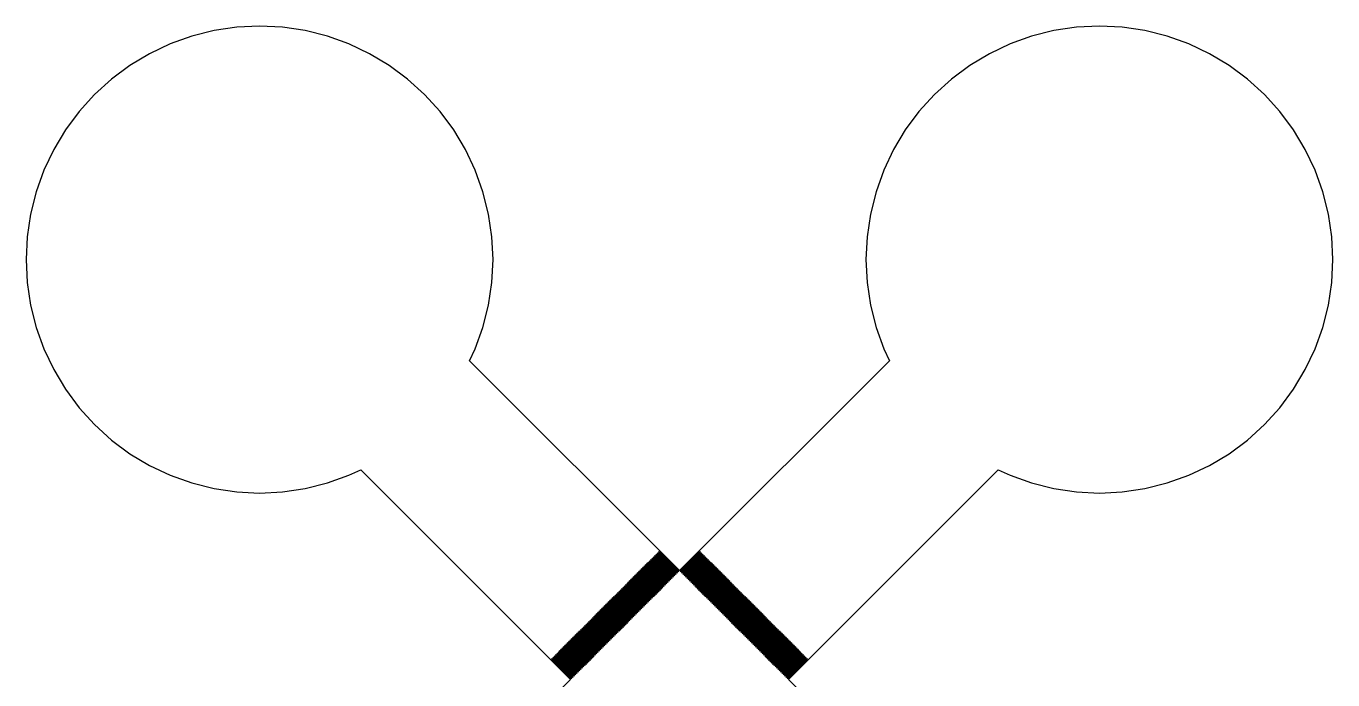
# Model space of a CAD drawing. Extents: x -73 to 181, y -8 to 80.
# Drawn here: x 2 to 16, y 27 to 34 of the extents above; entities that cross this region are included whole.
import ezdxf

# ---------------------------------------------------------------- set-up
doc = ezdxf.new("R2010")
doc.units = 0

msp = doc.modelspace()

# ---------------------------------------------------------------- linework, layer by layer
for p, q in [((3.77708, 33.8895), (3.54608, 33.8069)), ((4.01508, 33.9491), (3.77708, 33.8895)), ((4.25775, 33.9851), (4.01508, 33.9491)), ((4.50279, 33.9972), (4.25775, 33.9851)), ((4.74786, 33.9851), (4.50279, 33.9972)), ((4.99052, 33.9491), (4.74786, 33.9851)), ((5.22852, 33.8895), (4.99052, 33.9491)), ((5.45952, 33.8069), (5.22852, 33.8895)), ((12.7715, 33.8895), (12.5405, 33.8069)), ((13.0095, 33.9491), (12.7715, 33.8895)), ((13.2521, 33.9851), (13.0095, 33.9491)), ((13.4972, 33.9972), (13.2521, 33.9851)), ((13.7422, 33.9851), (13.4972, 33.9972)), ((13.9849, 33.9491), (13.7422, 33.9851)), ((14.2229, 33.8895), (13.9849, 33.9491)), ((14.4539, 33.8069), (14.2229, 33.8895)), ((3.54608, 33.8069), (3.3243, 33.702)), ((5.6813, 33.702), (5.45952, 33.8069)), ((12.5405, 33.8069), (12.3187, 33.702)), ((14.6757, 33.702), (14.4539, 33.8069)), ((3.3243, 33.702), (3.11388, 33.5759)), ((5.89172, 33.5759), (5.6813, 33.702)), ((12.3187, 33.702), (12.1083, 33.5759)), ((14.8861, 33.5759), (14.6757, 33.702)), ((3.11388, 33.5759), (2.91681, 33.4297)), ((6.08879, 33.4297), (5.89172, 33.5759)), ((12.1083, 33.5759), (11.9112, 33.4297)), ((15.0832, 33.4297), (14.8861, 33.5759)), ((2.91681, 33.4297), (2.73503, 33.265)), ((6.27058, 33.265), (6.08879, 33.4297)), ((11.9112, 33.4297), (11.7294, 33.265)), ((15.265, 33.265), (15.0832, 33.4297)), ((2.73503, 33.265), (2.57027, 33.0832)), ((6.43535, 33.0832), (6.27058, 33.265)), ((11.7294, 33.265), (11.5647, 33.0832)), ((15.4297, 33.0832), (15.265, 33.265)), ((2.57027, 33.0832), (2.42413, 32.8861)), ((6.58148, 32.8861), (6.43535, 33.0832)), ((11.5647, 33.0832), (11.4185, 32.8861)), ((15.5759, 32.8861), (15.4297, 33.0832)), ((2.42413, 32.8861), (2.29799, 32.6757)), ((6.70761, 32.6757), (6.58148, 32.8861)), ((11.4185, 32.8861), (11.2924, 32.6757)), ((15.702, 32.6757), (15.5759, 32.8861)), ((2.29799, 32.6757), (2.19312, 32.4539)), ((6.8125, 32.4539), (6.70761, 32.6757)), ((11.2924, 32.6757), (11.1875, 32.4539)), ((15.8069, 32.4539), (15.702, 32.6757)), ((2.19312, 32.4539), (2.11046, 32.2229)), ((6.89516, 32.2229), (6.8125, 32.4539)), ((11.1875, 32.4539), (11.1048, 32.2229)), ((15.8895, 32.2229), (15.8069, 32.4539)), ((2.11046, 32.2229), (2.05084, 31.9849)), ((6.95476, 31.9849), (6.89516, 32.2229)), ((11.1048, 32.2229), (11.0452, 31.9849)), ((15.9491, 31.9849), (15.8895, 32.2229)), ((2.05084, 31.9849), (2.01485, 31.7422)), ((6.99078, 31.7422), (6.95476, 31.9849)), ((11.0452, 31.9849), (11.0092, 31.7422)), ((15.9851, 31.7422), (15.9491, 31.9849)), ((2.01485, 31.7422), (2.00281, 31.4972)), ((7.00281, 31.4972), (6.99078, 31.7422)), ((11.0092, 31.7422), (10.9972, 31.4972)), ((15.9972, 31.4972), (15.9851, 31.7422)), ((2.00281, 31.4972), (2.01485, 31.2521)), ((6.99077, 31.2521), (7.00281, 31.4972)), ((10.9972, 31.4972), (11.0092, 31.2521)), ((15.9851, 31.2521), (15.9972, 31.4972)), ((2.01485, 31.2521), (2.05084, 31.0095)), ((6.95477, 31.0094), (6.99077, 31.2521)), ((11.0092, 31.2521), (11.0452, 31.0094)), ((15.9491, 31.0095), (15.9851, 31.2521)), ((2.05084, 31.0095), (2.11046, 30.7715)), ((6.89516, 30.7715), (6.95477, 31.0094)), ((11.0452, 31.0094), (11.1048, 30.7715)), ((15.8895, 30.7715), (15.9491, 31.0095)), ((2.11046, 30.7715), (2.19312, 30.5405)), ((6.8125, 30.5405), (6.89516, 30.7715)), ((11.1048, 30.7715), (11.1875, 30.5405)), ((15.8069, 30.5405), (15.8895, 30.7715)), ((2.19312, 30.5405), (2.29799, 30.3187)), ((6.7527, 30.414), (6.8125, 30.5405)), ((11.1875, 30.5405), (11.2473, 30.414)), ((15.702, 30.3187), (15.8069, 30.5405)), ((9, 28.1667), (6.7527, 30.414)), ((11.2473, 30.414), (9, 28.1667)), ((2.29799, 30.3187), (2.42413, 30.1083)), ((15.5759, 30.1083), (15.702, 30.3187)), ((2.42413, 30.1083), (2.57027, 29.9112)), ((15.4297, 29.9112), (15.5759, 30.1083)), ((2.57027, 29.9112), (2.73503, 29.7294)), ((15.265, 29.7294), (15.4297, 29.9112)), ((2.73503, 29.7294), (2.91682, 29.5647)), ((15.0832, 29.5647), (15.265, 29.7294)), ((2.91682, 29.5647), (3.11388, 29.4185)), ((14.8861, 29.4185), (15.0832, 29.5647)), ((3.11388, 29.4185), (3.32431, 29.2924)), ((14.6757, 29.2924), (14.8861, 29.4185)), ((3.32431, 29.2924), (3.5461, 29.1875)), ((14.4539, 29.1875), (14.6757, 29.2924)), ((3.5461, 29.1875), (3.7771, 29.1048)), ((5.22853, 29.1048), (5.45953, 29.1875)), ((5.45953, 29.1875), (5.58597, 29.2473)), ((5.58597, 29.2473), (7.83327, 27)), ((10.1667, 27), (12.414, 29.2473)), ((12.414, 29.2473), (12.5405, 29.1875)), ((12.5405, 29.1875), (12.7715, 29.1048)), ((14.2229, 29.1048), (14.4539, 29.1875)), ((3.7771, 29.1048), (4.01508, 29.0452)), ((4.01508, 29.0452), (4.25777, 29.0092)), ((4.25777, 29.0092), (4.50282, 28.9972)), ((4.50282, 28.9972), (4.74788, 29.0092)), ((4.74788, 29.0092), (4.99055, 29.0452)), ((4.99055, 29.0452), (5.22853, 29.1048)), ((12.7715, 29.1048), (13.0094, 29.0452)), ((13.0094, 29.0452), (13.2521, 29.0092)), ((13.2521, 29.0092), (13.4972, 28.9972)), ((13.4972, 28.9972), (13.7422, 29.0092)), ((13.7422, 29.0092), (13.9849, 29.0452)), ((13.9849, 29.0452), (14.2229, 29.1048)), ((8.67473, 28.2657), (8.68179, 28.2728)), ((8.68179, 28.2728), (8.89392, 28.0606)), ((8.68887, 28.2798), (8.69594, 28.2869)), ((8.901, 28.0677), (8.68887, 28.2798)), ((8.69594, 28.2869), (8.90807, 28.0748)), ((8.703, 28.294), (8.71008, 28.3011)), ((8.91513, 28.0818), (8.703, 28.294)), ((8.71008, 28.3011), (8.92221, 28.0889)), ((8.71715, 28.3081), (8.72423, 28.3152)), ((8.92928, 28.096), (8.71715, 28.3081)), ((8.72423, 28.3152), (8.93634, 28.1031)), ((8.73129, 28.3223), (8.73837, 28.3293)), ((8.94342, 28.1101), (8.73129, 28.3223)), ((8.73837, 28.3293), (8.95049, 28.1172)), ((8.74544, 28.3364), (8.75252, 28.3435)), ((8.95757, 28.1243), (8.74544, 28.3364)), ((8.75252, 28.3435), (8.96463, 28.1314)), ((8.75958, 28.3506), (8.76666, 28.3576)), ((8.97169, 28.1384), (8.75958, 28.3506)), ((8.76666, 28.3576), (8.97878, 28.1455)), ((8.77373, 28.3647), (8.78079, 28.3718)), ((8.98584, 28.1526), (8.77373, 28.3647)), ((8.78079, 28.3718), (8.99292, 28.1596)), ((9.00708, 28.1596), (9.21921, 28.3718)), ((9.22627, 28.3647), (9.01414, 28.1526)), ((9.02121, 28.1455), (9.23334, 28.3576)), ((9.24042, 28.3506), (9.02829, 28.1384)), ((9.03535, 28.1314), (9.24748, 28.3435)), ((9.25455, 28.3364), (9.04242, 28.1243)), ((9.0495, 28.1172), (9.26163, 28.3293)), ((9.26869, 28.3223), (9.05656, 28.1102)), ((9.06364, 28.1031), (9.27577, 28.3152)), ((9.28284, 28.3081), (9.07071, 28.096)), ((9.07777, 28.0889), (9.2899, 28.3011)), ((9.29698, 28.294), (9.08485, 28.0819)), ((9.09192, 28.0748), (9.30405, 28.2869)), ((9.31113, 28.2799), (9.099, 28.0677)), ((9.10606, 28.0607), (9.31819, 28.2728)), ((9.21921, 28.3718), (9.22627, 28.3647)), ((9.23334, 28.3576), (9.24042, 28.3506)), ((9.24748, 28.3435), (9.25455, 28.3364)), ((9.26163, 28.3293), (9.26869, 28.3223)), ((9.27577, 28.3152), (9.28284, 28.3081)), ((9.2899, 28.3011), (9.29698, 28.294)), ((9.30405, 28.2869), (9.31113, 28.2799)), ((9.31819, 28.2728), (9.32527, 28.2657)), ((8.53331, 28.1243), (8.54037, 28.1313)), ((8.54037, 28.1313), (8.7525, 27.9192)), ((8.54744, 28.1384), (8.55452, 28.1455)), ((8.75957, 27.9263), (8.54744, 28.1384)), ((8.55452, 28.1455), (8.76665, 27.9334)), ((8.56158, 28.1526), (8.56866, 28.1596)), ((8.77371, 27.9404), (8.56158, 28.1526)), ((8.56866, 28.1596), (8.78079, 27.9475)), ((8.57573, 28.1667), (8.58281, 28.1738)), ((8.78786, 27.9546), (8.57573, 28.1667)), ((8.58281, 28.1738), (8.79492, 27.9617)), ((8.58987, 28.1808), (8.59695, 28.1879)), ((8.802, 27.9687), (8.58987, 28.1808)), ((8.59695, 28.1879), (8.80907, 27.9758)), ((8.60402, 28.195), (8.6111, 28.2021)), ((8.81613, 27.9829), (8.60402, 28.195)), ((8.6111, 28.2021), (8.82321, 27.9899)), ((8.61816, 28.2091), (8.62523, 28.2162)), ((8.83028, 27.997), (8.61816, 28.2091)), ((8.62523, 28.2162), (8.83736, 28.0041)), ((8.63231, 28.2233), (8.63937, 28.2303)), ((8.84442, 28.0112), (8.63231, 28.2233)), ((8.63937, 28.2303), (8.8515, 28.0182)), ((8.64645, 28.2374), (8.65352, 28.2445)), ((8.85857, 28.0253), (8.64645, 28.2374)), ((8.65352, 28.2445), (8.86565, 28.0324)), ((8.66058, 28.2516), (8.66766, 28.2586)), ((8.87271, 28.0394), (8.66058, 28.2516)), ((8.66766, 28.2586), (8.87979, 28.0465)), ((8.88686, 28.0536), (8.67473, 28.2657)), ((8.96463, 28.1314), (8.95757, 28.1243)), ((8.97878, 28.1455), (8.97169, 28.1384)), ((8.99292, 28.1596), (8.98584, 28.1526)), ((9.01414, 28.1526), (9.00708, 28.1596)), ((9.02829, 28.1384), (9.02121, 28.1455)), ((9.04242, 28.1243), (9.03535, 28.1314)), ((9.32527, 28.2657), (9.11314, 28.0536)), ((9.12021, 28.0465), (9.33234, 28.2586)), ((9.33942, 28.2516), (9.12729, 28.0394)), ((9.13435, 28.0324), (9.34648, 28.2445)), ((9.35355, 28.2374), (9.14142, 28.0253)), ((9.1485, 28.0182), (9.36063, 28.2303)), ((9.36769, 28.2233), (9.15556, 28.0112)), ((9.16264, 28.0041), (9.37477, 28.2162)), ((9.38184, 28.2091), (9.16971, 27.997)), ((9.17677, 27.9899), (9.3889, 28.2021)), ((9.39598, 28.195), (9.18385, 27.9829)), ((9.19092, 27.9758), (9.40305, 28.1879)), ((9.41011, 28.1809), (9.19798, 27.9687)), ((9.20506, 27.9617), (9.41719, 28.1738)), ((9.42426, 28.1667), (9.21213, 27.9546)), ((9.21921, 27.9475), (9.43134, 28.1597)), ((9.4384, 28.1526), (9.22627, 27.9404)), ((9.23335, 27.9334), (9.44548, 28.1455)), ((9.45255, 28.1384), (9.24042, 27.9263)), ((9.2475, 27.9192), (9.45963, 28.1314)), ((9.33234, 28.2586), (9.33942, 28.2516)), ((9.34648, 28.2445), (9.35355, 28.2374)), ((9.36063, 28.2303), (9.36769, 28.2233)), ((9.37477, 28.2162), (9.38184, 28.2091)), ((9.3889, 28.2021), (9.39598, 28.195)), ((9.40305, 28.1879), (9.41011, 28.1809)), ((9.41719, 28.1738), (9.42426, 28.1667)), ((9.43134, 28.1597), (9.4384, 28.1526)), ((9.44548, 28.1455), (9.45255, 28.1384)), ((9.45963, 28.1314), (9.46669, 28.1243)), ((8.39189, 27.9829), (8.39896, 27.9899)), ((8.39896, 27.9899), (8.61108, 27.7778)), ((8.40602, 27.997), (8.4131, 28.0041)), ((8.61815, 27.7849), (8.40602, 27.997)), ((8.4131, 28.0041), (8.62523, 27.7919)), ((8.42017, 28.0111), (8.42723, 28.0182)), ((8.63229, 27.799), (8.42017, 28.0111)), ((8.42723, 28.0182), (8.63936, 27.8061)), ((8.43431, 28.0253), (8.44138, 28.0323)), ((8.64644, 27.8132), (8.43431, 28.0253)), ((8.44138, 28.0323), (8.6535, 27.8202)), ((8.44846, 28.0394), (8.45552, 28.0465)), ((8.66057, 27.8273), (8.44846, 28.0394)), ((8.45552, 28.0465), (8.66765, 27.8344)), ((8.4626, 28.0536), (8.46967, 28.0606)), ((8.67471, 27.8414), (8.4626, 28.0536)), ((8.46967, 28.0606), (8.68179, 27.8485)), ((8.47675, 28.0677), (8.48381, 28.0748)), ((8.68886, 27.8556), (8.47675, 28.0677)), ((8.48381, 28.0748), (8.69594, 27.8627)), ((8.49089, 28.0819), (8.49796, 28.0889)), ((8.703, 27.8697), (8.49089, 28.0819)), ((8.49796, 28.0889), (8.71008, 27.8768)), ((8.50502, 28.096), (8.5121, 28.1031)), ((8.71715, 27.8839), (8.50502, 28.096)), ((8.5121, 28.1031), (8.72423, 27.8909)), ((8.51917, 28.1101), (8.52623, 28.1172)), ((8.73129, 27.898), (8.51917, 28.1101)), ((8.52623, 28.1172), (8.73836, 27.9051)), ((8.74544, 27.9122), (8.53331, 28.1243)), ((8.82321, 27.9899), (8.81613, 27.9829)), ((8.83736, 28.0041), (8.83028, 27.997)), ((8.8515, 28.0182), (8.84442, 28.0112)), ((8.86565, 28.0324), (8.85857, 28.0253)), ((8.87979, 28.0465), (8.87271, 28.0394)), ((8.89392, 28.0606), (8.88686, 28.0536)), ((8.90807, 28.0748), (8.901, 28.0677)), ((8.92221, 28.0889), (8.91513, 28.0818)), ((8.93634, 28.1031), (8.92928, 28.096)), ((8.95049, 28.1172), (8.94342, 28.1101)), ((9.05656, 28.1102), (9.0495, 28.1172)), ((9.07071, 28.096), (9.06364, 28.1031)), ((9.08485, 28.0819), (9.07777, 28.0889)), ((9.099, 28.0677), (9.09192, 28.0748)), ((9.11314, 28.0536), (9.10606, 28.0607)), ((9.12729, 28.0394), (9.12021, 28.0465)), ((9.14142, 28.0253), (9.13435, 28.0324)), ((9.15556, 28.0112), (9.1485, 28.0182)), ((9.16971, 27.997), (9.16264, 28.0041)), ((9.18385, 27.9829), (9.17677, 27.9899)), ((9.46669, 28.1243), (9.25456, 27.9122)), ((9.26164, 27.9051), (9.47377, 28.1172)), ((9.48083, 28.1101), (9.26871, 27.898)), ((9.27577, 27.8909), (9.4879, 28.1031)), ((9.49498, 28.096), (9.28285, 27.8839)), ((9.28992, 27.8768), (9.50204, 28.0889)), ((9.50911, 28.0819), (9.29698, 27.8697)), ((9.30406, 27.8627), (9.51619, 28.0748)), ((9.52325, 28.0677), (9.31113, 27.8556)), ((9.31819, 27.8485), (9.53032, 28.0607)), ((9.5374, 28.0536), (9.32527, 27.8414)), ((9.33234, 27.8344), (9.54446, 28.0465)), ((9.55154, 28.0394), (9.33942, 27.8273)), ((9.34648, 27.8202), (9.55861, 28.0324)), ((9.56567, 28.0253), (9.35355, 27.8132)), ((9.36063, 27.8061), (9.57275, 28.0182)), ((9.57982, 28.0112), (9.36769, 27.799)), ((9.37477, 27.792), (9.5869, 28.0041)), ((9.59396, 27.997), (9.38184, 27.7849)), ((9.38892, 27.7778), (9.60104, 27.9899)), ((9.47377, 28.1172), (9.48083, 28.1101)), ((9.4879, 28.1031), (9.49498, 28.096)), ((9.50204, 28.0889), (9.50911, 28.0819)), ((9.51619, 28.0748), (9.52325, 28.0677)), ((9.53032, 28.0607), (9.5374, 28.0536)), ((9.54446, 28.0465), (9.55154, 28.0394)), ((9.55861, 28.0324), (9.56567, 28.0253)), ((9.57275, 28.0182), (9.57982, 28.0112)), ((9.5869, 28.0041), (9.59396, 27.997)), ((9.60104, 27.9899), (9.60811, 27.9829)), ((8.2646, 27.8556), (8.27167, 27.8626)), ((8.47673, 27.6434), (8.2646, 27.8556)), ((8.27167, 27.8626), (8.4838, 27.6505)), ((8.27875, 27.8697), (8.28581, 27.8768)), ((8.49088, 27.6576), (8.27875, 27.8697)), ((8.28581, 27.8768), (8.49794, 27.6647)), ((8.29289, 27.8839), (8.29996, 27.8909)), ((8.50502, 27.6717), (8.29289, 27.8839)), ((8.29996, 27.8909), (8.51208, 27.6788)), ((8.30704, 27.898), (8.3141, 27.9051)), ((8.51915, 27.6859), (8.30704, 27.898)), ((8.3141, 27.9051), (8.52623, 27.6929)), ((8.32118, 27.9122), (8.32825, 27.9192)), ((8.53329, 27.7), (8.32118, 27.9122)), ((8.32825, 27.9192), (8.54036, 27.7071)), ((8.33533, 27.9263), (8.34239, 27.9334)), ((8.54744, 27.7142), (8.33533, 27.9263)), ((8.34239, 27.9334), (8.5545, 27.7212)), ((8.34946, 27.9404), (8.35654, 27.9475)), ((8.56158, 27.7283), (8.34946, 27.9404)), ((8.35654, 27.9475), (8.56865, 27.7354)), ((8.3636, 27.9546), (8.37067, 27.9616)), ((8.57573, 27.7424), (8.3636, 27.9546)), ((8.37067, 27.9616), (8.58279, 27.7495)), ((8.37775, 27.9687), (8.38481, 27.9758)), ((8.58987, 27.7566), (8.37775, 27.9687)), ((8.38481, 27.9758), (8.59694, 27.7637)), ((8.60402, 27.7707), (8.39189, 27.9829)), ((8.69594, 27.8627), (8.68886, 27.8556)), ((8.71008, 27.8768), (8.703, 27.8697)), ((8.72423, 27.8909), (8.71715, 27.8839)), ((8.73836, 27.9051), (8.73129, 27.898)), ((8.7525, 27.9192), (8.74544, 27.9122)), ((8.76665, 27.9334), (8.75957, 27.9263)), ((8.78079, 27.9475), (8.77371, 27.9404)), ((8.79492, 27.9617), (8.78786, 27.9546)), ((8.80907, 27.9758), (8.802, 27.9687)), ((9.19798, 27.9687), (9.19092, 27.9758)), ((9.21213, 27.9546), (9.20506, 27.9617)), ((9.22627, 27.9404), (9.21921, 27.9475)), ((9.24042, 27.9263), (9.23335, 27.9334)), ((9.25456, 27.9122), (9.2475, 27.9192)), ((9.26871, 27.898), (9.26164, 27.9051)), ((9.28285, 27.8839), (9.27577, 27.8909)), ((9.29698, 27.8697), (9.28992, 27.8768)), ((9.31113, 27.8556), (9.30406, 27.8627)), ((9.60811, 27.9829), (9.39598, 27.7707)), ((9.40306, 27.7637), (9.61519, 27.9758)), ((9.62225, 27.9687), (9.41013, 27.7566)), ((9.41721, 27.7495), (9.62933, 27.9617)), ((9.6364, 27.9546), (9.42427, 27.7424)), ((9.43134, 27.7354), (9.64346, 27.9475)), ((9.65054, 27.9404), (9.43842, 27.7283)), ((9.44548, 27.7212), (9.65761, 27.9334)), ((9.66467, 27.9263), (9.45255, 27.7142)), ((9.45963, 27.7071), (9.67175, 27.9192)), ((9.67882, 27.9122), (9.46669, 27.7)), ((9.47375, 27.693), (9.68588, 27.9051)), ((9.69296, 27.898), (9.48083, 27.6859)), ((9.4879, 27.6788), (9.70003, 27.8909)), ((9.70709, 27.8839), (9.49496, 27.6718)), ((9.50204, 27.6647), (9.71417, 27.8768)), ((9.72124, 27.8697), (9.50911, 27.6576)), ((9.51619, 27.6505), (9.72832, 27.8627)), ((9.73538, 27.8556), (9.52325, 27.6435)), ((9.61519, 27.9758), (9.62225, 27.9687)), ((9.62933, 27.9617), (9.6364, 27.9546)), ((9.64346, 27.9475), (9.65054, 27.9404)), ((9.65761, 27.9334), (9.66467, 27.9263)), ((9.67175, 27.9192), (9.67882, 27.9122)), ((9.68588, 27.9051), (9.69296, 27.898)), ((9.70003, 27.8909), (9.70709, 27.8839)), ((9.71417, 27.8768), (9.72124, 27.8697)), ((9.72832, 27.8627), (9.73538, 27.8556)), ((8.1232, 27.7142), (8.13026, 27.7212)), ((8.33533, 27.502), (8.1232, 27.7142)), ((8.13026, 27.7212), (8.34239, 27.5091)), ((8.13734, 27.7283), (8.14441, 27.7354)), ((8.34947, 27.5162), (8.13734, 27.7283)), ((8.14441, 27.7354), (8.35654, 27.5233)), ((8.15147, 27.7424), (8.15855, 27.7495)), ((8.3636, 27.5303), (8.15147, 27.7424)), ((8.15855, 27.7495), (8.37068, 27.5374)), ((8.16562, 27.7566), (8.17268, 27.7637)), ((8.37775, 27.5445), (8.16562, 27.7566)), ((8.17268, 27.7637), (8.38481, 27.5515)), ((8.17976, 27.7707), (8.18683, 27.7778)), ((8.39189, 27.5586), (8.17976, 27.7707)), ((8.18683, 27.7778), (8.39896, 27.5657)), ((8.19391, 27.7849), (8.20097, 27.7919)), ((8.40602, 27.5728), (8.19391, 27.7849)), ((8.20097, 27.7919), (8.4131, 27.5798)), ((8.20804, 27.799), (8.21512, 27.8061)), ((8.42017, 27.5869), (8.20804, 27.799)), ((8.21512, 27.8061), (8.42723, 27.594)), ((8.22218, 27.8132), (8.22925, 27.8202)), ((8.43431, 27.601), (8.22218, 27.8132)), ((8.22925, 27.8202), (8.44138, 27.6081)), ((8.23633, 27.8273), (8.24339, 27.8344)), ((8.44846, 27.6152), (8.23633, 27.8273)), ((8.24339, 27.8344), (8.45552, 27.6222)), ((8.25046, 27.8414), (8.25754, 27.8485)), ((8.46259, 27.6293), (8.25046, 27.8414)), ((8.25754, 27.8485), (8.46967, 27.6364)), ((8.5545, 27.7212), (8.54744, 27.7142)), ((8.56865, 27.7354), (8.56158, 27.7283)), ((8.58279, 27.7495), (8.57573, 27.7424)), ((8.59694, 27.7637), (8.58987, 27.7566)), ((8.61108, 27.7778), (8.60402, 27.7707)), ((8.62523, 27.7919), (8.61815, 27.7849)), ((8.63936, 27.8061), (8.63229, 27.799)), ((8.6535, 27.8202), (8.64644, 27.8132)), ((8.66765, 27.8344), (8.66057, 27.8273)), ((8.68179, 27.8485), (8.67471, 27.8414)), ((9.32527, 27.8414), (9.31819, 27.8485)), ((9.33942, 27.8273), (9.33234, 27.8344)), ((9.35355, 27.8132), (9.34648, 27.8202)), ((9.36769, 27.799), (9.36063, 27.8061)), ((9.38184, 27.7849), (9.37477, 27.792)), ((9.39598, 27.7707), (9.38892, 27.7778)), ((9.41013, 27.7566), (9.40306, 27.7637)), ((9.42427, 27.7424), (9.41721, 27.7495)), ((9.43842, 27.7283), (9.43134, 27.7354)), ((9.45255, 27.7142), (9.44548, 27.7212)), ((9.53033, 27.6364), (9.74246, 27.8485)), ((9.74954, 27.8414), (9.53741, 27.6293)), ((9.54448, 27.6222), (9.75661, 27.8344)), ((9.76367, 27.8273), (9.55154, 27.6152)), ((9.55862, 27.6081), (9.77075, 27.8202)), ((9.77782, 27.8132), (9.56569, 27.601)), ((9.57275, 27.594), (9.78488, 27.8061)), ((9.79196, 27.799), (9.57983, 27.5869)), ((9.58688, 27.5798), (9.79901, 27.792)), ((9.80609, 27.7849), (9.59396, 27.5728)), ((9.60103, 27.5657), (9.81316, 27.7778)), ((9.82022, 27.7708), (9.60809, 27.5586)), ((9.61517, 27.5515), (9.8273, 27.7637)), ((9.83437, 27.7566), (9.62224, 27.5445)), ((9.62932, 27.5374), (9.84145, 27.7495)), ((9.84851, 27.7425), (9.63638, 27.5303)), ((9.64346, 27.5233), (9.85559, 27.7354)), ((9.86266, 27.7283), (9.65053, 27.5162)), ((9.65761, 27.5091), (9.86974, 27.7212)), ((9.8768, 27.7142), (9.66467, 27.502)), ((9.74246, 27.8485), (9.74954, 27.8414)), ((9.75661, 27.8344), (9.76367, 27.8273)), ((9.77075, 27.8202), (9.77782, 27.8132)), ((9.78488, 27.8061), (9.79196, 27.799)), ((9.79901, 27.792), (9.80609, 27.7849)), ((9.81316, 27.7778), (9.82022, 27.7708)), ((9.8273, 27.7637), (9.83437, 27.7566)), ((9.84145, 27.7495), (9.84851, 27.7425)), ((9.85559, 27.7354), (9.86266, 27.7283)), ((9.86974, 27.7212), (9.8768, 27.7142)), ((7.98178, 27.5728), (7.98885, 27.5798)), ((8.19391, 27.3606), (7.98178, 27.5728)), ((7.98885, 27.5798), (8.20097, 27.3677)), ((7.99591, 27.5869), (8.00299, 27.594)), ((8.20804, 27.3748), (7.99591, 27.5869)), ((8.00299, 27.594), (8.21512, 27.3818)), ((8.01006, 27.601), (8.01712, 27.6081)), ((8.22218, 27.3889), (8.01006, 27.601)), ((8.01712, 27.6081), (8.22925, 27.396)), ((8.0242, 27.6152), (8.03127, 27.6222)), ((8.23633, 27.403), (8.0242, 27.6152)), ((8.03127, 27.6222), (8.24339, 27.4101)), ((8.03835, 27.6293), (8.04541, 27.6364)), ((8.25047, 27.4172), (8.03835, 27.6293)), ((8.04541, 27.6364), (8.25754, 27.4243)), ((8.05249, 27.6435), (8.05956, 27.6505)), ((8.2646, 27.4313), (8.05249, 27.6435)), ((8.05956, 27.6505), (8.27168, 27.4384)), ((8.06664, 27.6576), (8.0737, 27.6647)), ((8.27875, 27.4455), (8.06664, 27.6576)), ((8.0737, 27.6647), (8.28581, 27.4525)), ((8.08078, 27.6718), (8.08784, 27.6788)), ((8.29289, 27.4596), (8.08078, 27.6718)), ((8.08784, 27.6788), (8.29996, 27.4667)), ((8.09491, 27.6859), (8.10199, 27.693)), ((8.30704, 27.4738), (8.09491, 27.6859)), ((8.10199, 27.693), (8.3141, 27.4808)), ((8.10905, 27.7), (8.11612, 27.7071)), ((8.32118, 27.4879), (8.10905, 27.7)), ((8.11612, 27.7071), (8.32825, 27.495)), ((8.4131, 27.5798), (8.40602, 27.5728)), ((8.42723, 27.594), (8.42017, 27.5869)), ((8.44138, 27.6081), (8.43431, 27.601)), ((8.45552, 27.6222), (8.44846, 27.6152)), ((8.46967, 27.6364), (8.46259, 27.6293)), ((8.4838, 27.6505), (8.47673, 27.6434)), ((8.49794, 27.6647), (8.49088, 27.6576)), ((8.51208, 27.6788), (8.50502, 27.6717)), ((8.52623, 27.6929), (8.51915, 27.6859)), ((8.54036, 27.7071), (8.53329, 27.7)), ((9.46669, 27.7), (9.45963, 27.7071)), ((9.48083, 27.6859), (9.47375, 27.693)), ((9.49496, 27.6718), (9.4879, 27.6788)), ((9.50911, 27.6576), (9.50204, 27.6647)), ((9.52325, 27.6435), (9.51619, 27.6505)), ((9.53741, 27.6293), (9.53033, 27.6364)), ((9.55154, 27.6152), (9.54448, 27.6222)), ((9.56569, 27.601), (9.55862, 27.6081)), ((9.57983, 27.5869), (9.57275, 27.594)), ((9.59396, 27.5728), (9.58688, 27.5798)), ((9.67175, 27.495), (9.88388, 27.7071)), ((9.89095, 27.7), (9.67882, 27.4879)), ((9.68588, 27.4808), (9.89801, 27.693)), ((9.90509, 27.6859), (9.69296, 27.4738)), ((9.70003, 27.4667), (9.91216, 27.6788)), ((9.91922, 27.6718), (9.70709, 27.4596)), ((9.71417, 27.4525), (9.9263, 27.6647)), ((9.93336, 27.6576), (9.72124, 27.4455)), ((9.7283, 27.4384), (9.94043, 27.6505)), ((9.94751, 27.6435), (9.73538, 27.4313)), ((9.74245, 27.4243), (9.95457, 27.6364)), ((9.96165, 27.6293), (9.74953, 27.4172)), ((9.75659, 27.4101), (9.96872, 27.6223)), ((9.9758, 27.6152), (9.76367, 27.4031)), ((9.77074, 27.396), (9.98286, 27.6081)), ((9.98994, 27.601), (9.77782, 27.3889)), ((9.78488, 27.3818), (9.99701, 27.594)), ((10.0041, 27.5869), (9.79196, 27.3748)), ((9.79903, 27.3677), (10.0112, 27.5798)), ((10.0182, 27.5728), (9.80609, 27.3606)), ((9.88388, 27.7071), (9.89095, 27.7)), ((9.89801, 27.693), (9.90509, 27.6859)), ((9.91216, 27.6788), (9.91922, 27.6718)), ((9.9263, 27.6647), (9.93336, 27.6576)), ((9.94043, 27.6505), (9.94751, 27.6435)), ((9.95457, 27.6364), (9.96165, 27.6293)), ((9.96872, 27.6223), (9.9758, 27.6152)), ((9.98286, 27.6081), (9.98994, 27.601)), ((9.99701, 27.594), (10.0041, 27.5869)), ((10.0112, 27.5798), (10.0182, 27.5728)), ((7.84035, 27.4313), (7.84743, 27.4384)), ((8.05247, 27.2192), (7.84035, 27.4313)), ((7.84743, 27.4384), (8.05956, 27.2263)), ((7.85449, 27.4455), (7.86157, 27.4525)), ((8.06662, 27.2333), (7.85449, 27.4455)), ((7.86157, 27.4525), (8.0737, 27.2404)), ((7.86864, 27.4596), (7.8757, 27.4667)), ((8.08076, 27.2475), (7.86864, 27.4596)), ((7.8757, 27.4667), (8.08783, 27.2545)), ((7.88278, 27.4738), (7.88985, 27.4808)), ((8.09491, 27.2616), (7.88278, 27.4738)), ((7.88985, 27.4808), (8.10197, 27.2687)), ((7.89691, 27.4879), (7.90399, 27.495)), ((8.10904, 27.2758), (7.89691, 27.4879)), ((7.90399, 27.495), (8.11612, 27.2828)), ((7.91106, 27.502), (7.91814, 27.5091)), ((8.12318, 27.2899), (7.91106, 27.502)), ((7.91814, 27.5091), (8.13025, 27.297)), ((7.9252, 27.5162), (7.93228, 27.5233)), ((8.13733, 27.304), (7.9252, 27.5162)), ((7.93228, 27.5233), (8.14439, 27.3111)), ((7.93935, 27.5303), (7.94643, 27.5374)), ((8.15147, 27.3182), (7.93935, 27.5303)), ((7.94643, 27.5374), (8.15854, 27.3253)), ((7.95349, 27.5445), (7.96057, 27.5515)), ((8.16562, 27.3323), (7.95349, 27.5445)), ((7.96057, 27.5515), (8.17268, 27.3394)), ((7.96764, 27.5586), (7.9747, 27.5657)), ((8.17976, 27.3465), (7.96764, 27.5586)), ((7.9747, 27.5657), (8.18683, 27.3535)), ((8.27168, 27.4384), (8.2646, 27.4313)), ((8.28581, 27.4525), (8.27875, 27.4455)), ((8.29996, 27.4667), (8.29289, 27.4596)), ((8.3141, 27.4808), (8.30704, 27.4738)), ((8.32825, 27.495), (8.32118, 27.4879)), ((8.34239, 27.5091), (8.33533, 27.502)), ((8.35654, 27.5233), (8.34947, 27.5162)), ((8.37068, 27.5374), (8.3636, 27.5303)), ((8.38481, 27.5515), (8.37775, 27.5445)), ((8.39896, 27.5657), (8.39189, 27.5586)), ((9.60809, 27.5586), (9.60103, 27.5657)), ((9.62224, 27.5445), (9.61517, 27.5515)), ((9.63638, 27.5303), (9.62932, 27.5374)), ((9.65053, 27.5162), (9.64346, 27.5233)), ((9.66467, 27.502), (9.65761, 27.5091)), ((9.67882, 27.4879), (9.67175, 27.495)), ((9.69296, 27.4738), (9.68588, 27.4808)), ((9.70709, 27.4596), (9.70003, 27.4667)), ((9.72124, 27.4455), (9.71417, 27.4525)), ((9.73538, 27.4313), (9.7283, 27.4384)), ((9.81317, 27.3535), (10.0253, 27.5657)), ((10.0324, 27.5586), (9.82024, 27.3465)), ((9.8273, 27.3394), (10.0394, 27.5515)), ((10.0465, 27.5445), (9.83438, 27.3323)), ((9.84145, 27.3253), (10.0536, 27.5374)), ((10.0607, 27.5303), (9.84853, 27.3182)), ((9.85559, 27.3111), (10.0677, 27.5233)), ((10.0748, 27.5162), (9.86266, 27.3041)), ((9.86974, 27.297), (10.0819, 27.5091)), ((10.0889, 27.502), (9.8768, 27.2899)), ((9.88387, 27.2829), (10.096, 27.495)), ((10.1031, 27.4879), (9.89095, 27.2758)), ((9.89801, 27.2687), (10.1101, 27.4808)), ((10.1172, 27.4738), (9.90509, 27.2616)), ((9.91216, 27.2546), (10.1243, 27.4667)), ((10.1314, 27.4596), (9.91924, 27.2475)), ((9.9263, 27.2404), (10.1384, 27.4525)), ((10.1455, 27.4455), (9.93338, 27.2334)), ((9.94044, 27.2263), (10.1526, 27.4384)), ((10.1597, 27.4313), (9.94753, 27.2192)), ((10.0253, 27.5657), (10.0324, 27.5586)), ((10.0394, 27.5515), (10.0465, 27.5445)), ((10.0536, 27.5374), (10.0607, 27.5303)), ((10.0677, 27.5233), (10.0748, 27.5162)), ((10.0819, 27.5091), (10.0889, 27.502)), ((10.096, 27.495), (10.1031, 27.4879)), ((10.1101, 27.4808), (10.1172, 27.4738)), ((10.1243, 27.4667), (10.1314, 27.4596)), ((10.1384, 27.4525), (10.1455, 27.4455)), ((10.1526, 27.4384), (10.1597, 27.4313)), ((7.69893, 27.2899), (7.70601, 27.297)), ((7.91106, 27.0778), (7.69893, 27.2899)), ((7.70601, 27.297), (7.91814, 27.0849)), ((7.71307, 27.304), (7.72014, 27.3111)), ((7.9252, 27.0919), (7.71307, 27.304)), ((7.72014, 27.3111), (7.93227, 27.099)), ((7.72722, 27.3182), (7.73428, 27.3253)), ((7.93935, 27.1061), (7.72722, 27.3182)), ((7.73428, 27.3253), (7.94641, 27.1131)), ((7.74135, 27.3323), (7.74843, 27.3394)), ((7.95348, 27.1202), (7.74135, 27.3323)), ((7.74843, 27.3394), (7.96056, 27.1273)), ((7.75549, 27.3465), (7.76257, 27.3535)), ((7.96762, 27.1343), (7.75549, 27.3465)), ((7.76257, 27.3535), (7.97469, 27.1414)), ((7.76964, 27.3606), (7.77672, 27.3677)), ((7.98177, 27.1485), (7.76964, 27.3606)), ((7.77672, 27.3677), (7.98883, 27.1556)), ((7.78378, 27.3748), (7.79086, 27.3818)), ((7.99591, 27.1626), (7.78378, 27.3748)), ((7.79086, 27.3818), (8.00298, 27.1697)), ((7.79793, 27.3889), (7.80501, 27.396)), ((8.01004, 27.1768), (7.79793, 27.3889)), ((7.80501, 27.396), (8.01712, 27.1839)), ((7.81207, 27.403), (7.81914, 27.4101)), ((8.02419, 27.1909), (7.81207, 27.403)), ((7.81914, 27.4101), (8.03127, 27.198)), ((7.82622, 27.4172), (7.83328, 27.4243)), ((8.03833, 27.2051), (7.82622, 27.4172)), ((7.83328, 27.4243), (8.04541, 27.2121)), ((8.13025, 27.297), (8.12318, 27.2899)), ((8.14439, 27.3111), (8.13733, 27.304)), ((8.15854, 27.3253), (8.15147, 27.3182)), ((8.17268, 27.3394), (8.16562, 27.3323)), ((8.18683, 27.3535), (8.17976, 27.3465)), ((8.20097, 27.3677), (8.19391, 27.3606)), ((8.21512, 27.3818), (8.20804, 27.3748)), ((8.22925, 27.396), (8.22218, 27.3889)), ((8.24339, 27.4101), (8.23633, 27.403)), ((8.25754, 27.4243), (8.25047, 27.4172)), ((9.74953, 27.4172), (9.74245, 27.4243)), ((9.76367, 27.4031), (9.75659, 27.4101)), ((9.77782, 27.3889), (9.77074, 27.396)), ((9.79196, 27.3748), (9.78488, 27.3818)), ((9.80609, 27.3606), (9.79903, 27.3677)), ((9.82024, 27.3465), (9.81317, 27.3535)), ((9.83438, 27.3323), (9.8273, 27.3394)), ((9.84853, 27.3182), (9.84145, 27.3253)), ((9.86266, 27.3041), (9.85559, 27.3111)), ((9.8768, 27.2899), (9.86974, 27.297)), ((9.95459, 27.2121), (10.1667, 27.4243)), ((10.1738, 27.4172), (9.96165, 27.2051)), ((9.96873, 27.198), (10.1809, 27.4101)), ((10.1879, 27.403), (9.9758, 27.1909)), ((9.98286, 27.1839), (10.195, 27.396)), ((10.2021, 27.3889), (9.98994, 27.1768)), ((9.99701, 27.1697), (10.2091, 27.3818)), ((10.2162, 27.3748), (10.0041, 27.1626)), ((10.0112, 27.1556), (10.2233, 27.3677)), ((10.2303, 27.3606), (10.0182, 27.1485)), ((10.0253, 27.1414), (10.2374, 27.3535)), ((10.2445, 27.3465), (10.0324, 27.1344)), ((10.0394, 27.1273), (10.2516, 27.3394)), ((10.2586, 27.3323), (10.0465, 27.1202)), ((10.0536, 27.1131), (10.2657, 27.3253)), ((10.2728, 27.3182), (10.0607, 27.1061)), ((10.0677, 27.099), (10.2799, 27.3111)), ((10.2869, 27.304), (10.0748, 27.0919)), ((10.0819, 27.0849), (10.294, 27.297)), ((10.3011, 27.2899), (10.0889, 27.0778)), ((10.1667, 27.4243), (10.1738, 27.4172)), ((10.1809, 27.4101), (10.1879, 27.403)), ((10.195, 27.396), (10.2021, 27.3889)), ((10.2091, 27.3818), (10.2162, 27.3748)), ((10.2233, 27.3677), (10.2303, 27.3606)), ((10.2374, 27.3535), (10.2445, 27.3465)), ((10.2516, 27.3394), (10.2586, 27.3323)), ((10.2657, 27.3253), (10.2728, 27.3182)), ((10.2799, 27.3111), (10.2869, 27.304)), ((10.294, 27.297), (10.3011, 27.2899)), ((7.62822, 27.2192), (7.6353, 27.2263)), ((7.84035, 27.0071), (7.62822, 27.2192)), ((7.6353, 27.2263), (7.84741, 27.0141)), ((7.64236, 27.2333), (7.64944, 27.2404)), ((7.85448, 27.0212), (7.64236, 27.2333)), ((7.64944, 27.2404), (7.86156, 27.0283)), ((7.65651, 27.2475), (7.66357, 27.2545)), ((7.86862, 27.0354), (7.65651, 27.2475)), ((7.66357, 27.2545), (7.8757, 27.0424)), ((7.67065, 27.2616), (7.67772, 27.2687)), ((7.88277, 27.0495), (7.67065, 27.2616)), ((7.67772, 27.2687), (7.88985, 27.0566)), ((7.6848, 27.2758), (7.69186, 27.2828)), ((7.89691, 27.0636), (7.6848, 27.2758)), ((7.69186, 27.2828), (7.90399, 27.0707)), ((7.98883, 27.1556), (7.98177, 27.1485)), ((8.00298, 27.1697), (7.99591, 27.1626)), ((8.01712, 27.1839), (8.01004, 27.1768)), ((8.03127, 27.198), (8.02419, 27.1909)), ((8.04541, 27.2121), (8.03833, 27.2051)), ((8.05956, 27.2263), (8.05247, 27.2192)), ((8.0737, 27.2404), (8.06662, 27.2333)), ((8.08783, 27.2545), (8.08076, 27.2475)), ((8.10197, 27.2687), (8.09491, 27.2616)), ((8.11612, 27.2828), (8.10904, 27.2758)), ((9.89095, 27.2758), (9.88387, 27.2829)), ((9.90509, 27.2616), (9.89801, 27.2687)), ((9.91924, 27.2475), (9.91216, 27.2546)), ((9.93338, 27.2334), (9.9263, 27.2404)), ((9.94753, 27.2192), (9.94044, 27.2263)), ((9.96165, 27.2051), (9.95459, 27.2121)), ((9.9758, 27.1909), (9.96873, 27.198)), ((9.98994, 27.1768), (9.98286, 27.1839)), ((10.0041, 27.1626), (9.99701, 27.1697)), ((10.0182, 27.1485), (10.0112, 27.1556)), ((10.096, 27.0707), (10.3081, 27.2828)), ((10.3152, 27.2758), (10.1031, 27.0636)), ((10.1102, 27.0566), (10.3223, 27.2687)), ((10.3293, 27.2616), (10.1172, 27.0495)), ((10.1243, 27.0424), (10.3364, 27.2545)), ((10.3435, 27.2475), (10.1314, 27.0354)), ((10.1384, 27.0283), (10.3506, 27.2404)), ((10.3576, 27.2333), (10.1455, 27.0212)), ((10.1526, 27.0141), (10.3647, 27.2263)), ((10.3718, 27.2192), (10.1596, 27.0071)), ((10.3081, 27.2828), (10.3152, 27.2758)), ((10.3223, 27.2687), (10.3293, 27.2616)), ((10.3364, 27.2545), (10.3435, 27.2475)), ((10.3506, 27.2404), (10.3576, 27.2333)), ((10.3647, 27.2263), (10.3718, 27.2192)), ((7.84741, 27.0141), (7.84035, 27.0071)), ((7.86156, 27.0283), (7.85448, 27.0212)), ((7.8757, 27.0424), (7.86862, 27.0354)), ((7.88985, 27.0566), (7.88277, 27.0495)), ((7.90399, 27.0707), (7.89691, 27.0636)), ((7.91814, 27.0849), (7.91106, 27.0778)), ((7.93227, 27.099), (7.9252, 27.0919)), ((7.94641, 27.1131), (7.93935, 27.1061)), ((7.96056, 27.1273), (7.95348, 27.1202)), ((7.97469, 27.1414), (7.96762, 27.1343)), ((10.0324, 27.1344), (10.0253, 27.1414)), ((10.0465, 27.1202), (10.0394, 27.1273)), ((10.0607, 27.1061), (10.0536, 27.1131)), ((10.0748, 27.0919), (10.0677, 27.099)), ((10.0889, 27.0778), (10.0819, 27.0849)), ((10.1031, 27.0636), (10.096, 27.0707)), ((10.1172, 27.0495), (10.1102, 27.0566)), ((10.1314, 27.0354), (10.1243, 27.0424)), ((10.1455, 27.0212), (10.1384, 27.0283)), ((10.1596, 27.0071), (10.1526, 27.0141)), ((7.83327, 27), (5.58598, 24.7527)), ((12.414, 24.7527), (10.1667, 27))]:
    msp.add_line(p, q)

doc.saveas('drawing.dxf')
